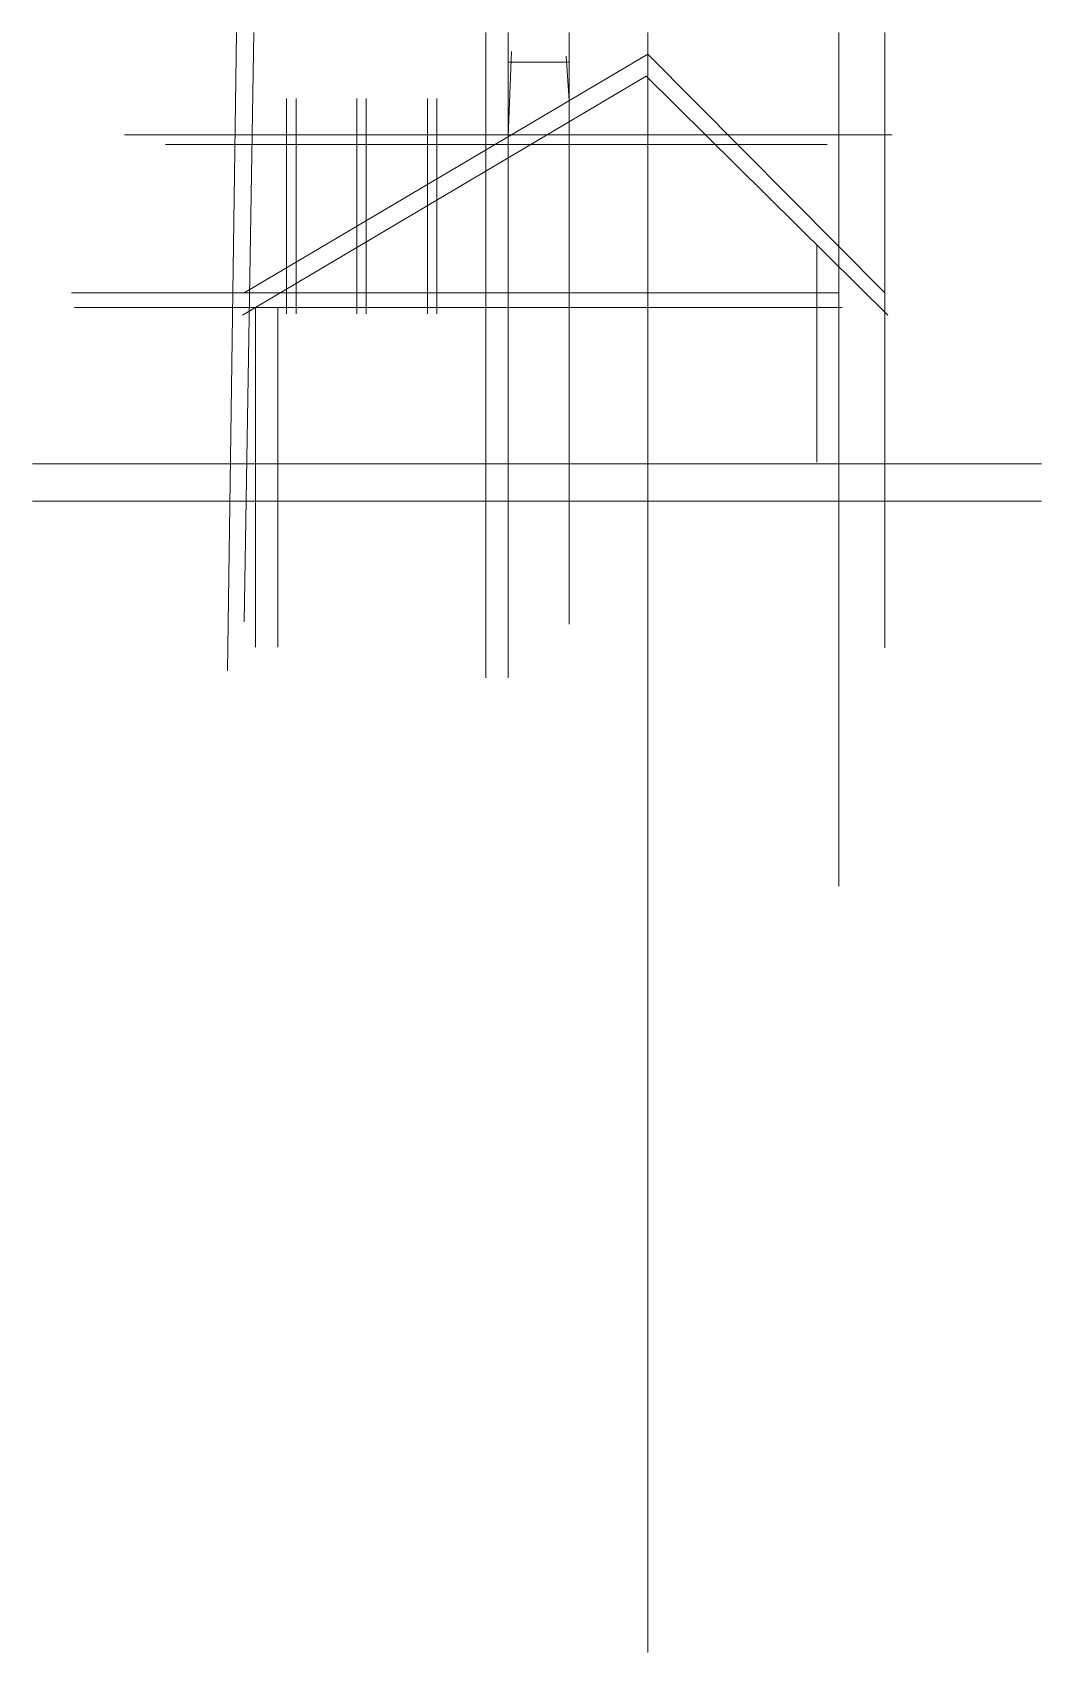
# Model space of a CAD drawing. Header units: centimetres. Extents: x 2280 to 32242, y -4577 to 2534.
# Drawn here: x 21793 to 23150, y -4527 to -2346 of the extents above; entities that cross this region are included whole.
import ezdxf

# ---------------------------------------------------------------- set-up
doc = ezdxf.new("R2010")
doc.units = ezdxf.units.CM
doc.layers.add('dim', color=40, linetype='Continuous', lineweight=0)

msp = doc.modelspace()

# ---------------------------------------------------------------- linework, layer by layer
at = {"layer": 'dim'}
for p, q in [((22067.329, -2346.343), (22055.007, -3205.652)), ((22090.517, -2346.343), (22077.622, -3139.732)), ((22402.779, -2346.343), (22402.779, -3215.114)), ((22432.779, -2346.343), (22432.779, -3215.114)), ((22514.594, -2346.343), (22514.594, -3142.91)), ((22620.286, -2346.343), (22620.286, -4526.878)), ((22877.549, -2346.343), (22877.549, -3495.478)), ((22939.337, -2346.343), (22939.337, -3174.422)), ((22620.286, -2375.411), (22077.622, -2697.064)), ((22432.779, -2486.552), (22437.244, -2371.918)), ((22620.286, -2375.411), (22939.337, -2697.064)), ((22514.594, -2386.589), (22432.779, -2386.589)), ((22514.594, -2438.058), (22510.717, -2378.389)), ((22618.147, -2405.334), (22075.483, -2726.988)), ((22618.147, -2405.334), (22943.118, -2726.988)), ((22134.614, -2435.166), (22134.614, -2725.103)), ((22147.308, -2435.166), (22147.308, -2725.103)), ((22228.917, -2435.166), (22228.917, -2725.103)), ((22241.612, -2435.166), (22241.612, -2725.103)), ((22324.127, -2435.166), (22324.127, -2725.103)), ((22336.821, -2435.166), (22336.821, -2725.103)), ((22948.927, -2484.064), (21916.632, -2484.064)), ((22877.549, -2484.064), (22432.779, -2484.064)), ((22861.499, -2497.388), (21971.912, -2497.388)), ((22847.633, -2924.822), (22847.633, -2632.53)), ((22877.549, -2927.064), (22877.549, -2634.772)), ((22877.549, -2697.064), (21845.254, -2697.064)), ((22881.743, -2716.62), (21849.448, -2716.62)), ((22092.975, -2716.62), (22092.975, -3173.555)), ((22122.975, -2716.62), (22122.975, -3173.555)), ((23150.037, -2927.064), (21792.744, -2927.064)), ((23150.037, -2977.064), (21792.744, -2977.064))]:
    msp.add_line(p, q, dxfattribs=at)

doc.saveas('drawing.dxf')
